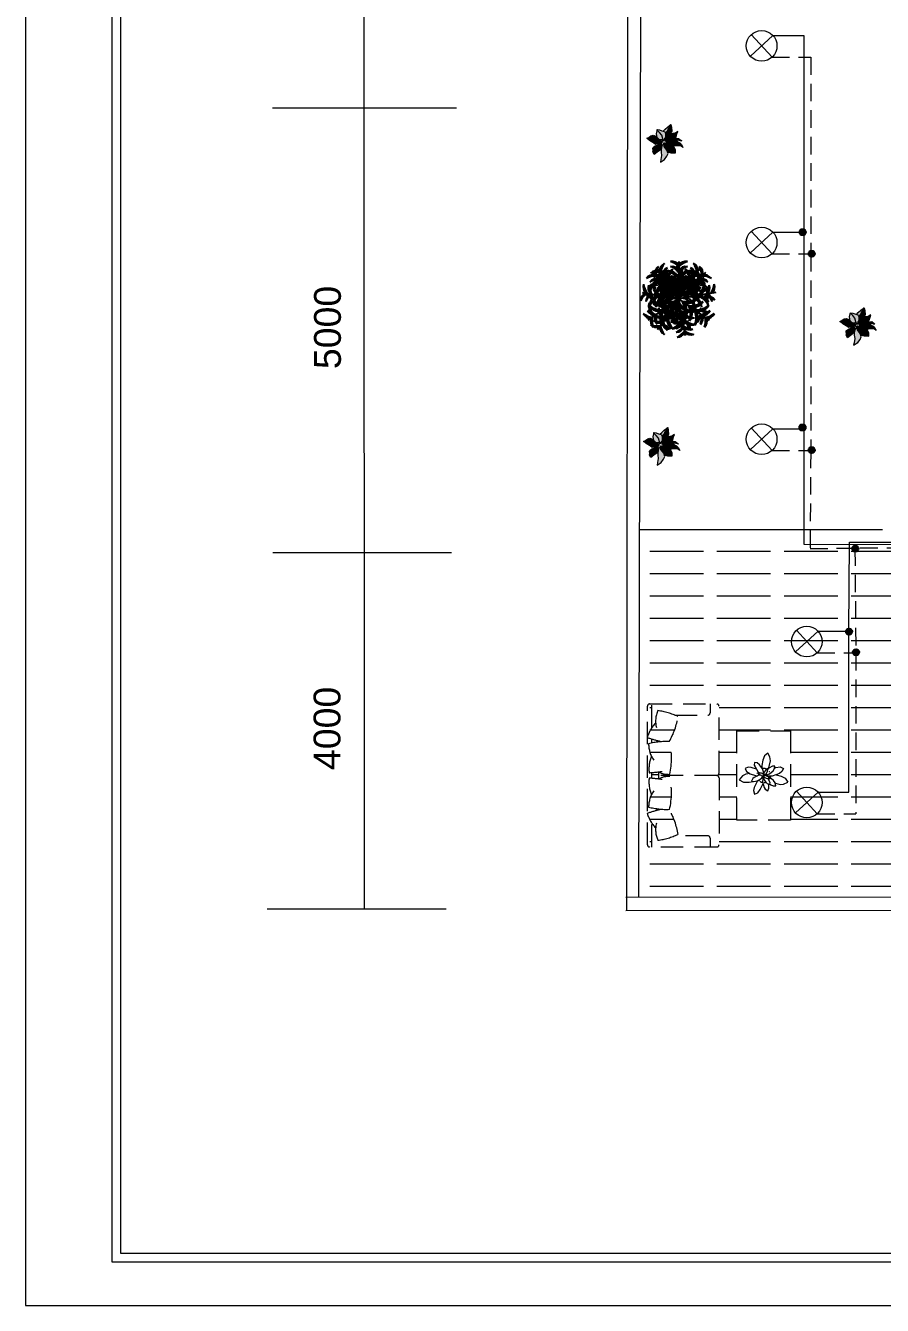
# Model space of a CAD drawing. Header units: millimetres. Extents: x -91.7 to -12.1, y -5.4 to 78.9.
# Drawn here: x -91.73 to -82.15, y -5.44 to 8.88 of the extents above; entities that cross this region are included whole.
import ezdxf

# ---------------------------------------------------------------- set-up
doc = ezdxf.new("R2010")
doc.units = ezdxf.units.MM
for name, pattern in [('CONTINUA', [0]), ('HIDDEN', [0.375, 0.25, -0.125]), ('STYLE_02', [0.295276, 0.19685, -0.098425])]:
    doc.linetypes.add(name, pattern=pattern)
doc.layers.get('0').update_dxf_attribs({"lineweight": 15})
for name, color, linetype in [('CabangF', 1, 'CONTINUA'), ('CabangN', 5, 'CONTINUA'), ('HATCHING', 7, 'Continuous'), ('Tanaman', 112, 'CONTINUA')]:
    doc.layers.add(name, color=color, linetype=linetype)
for name, color, linetype, lineweight in [('Denah', 7, 'Continuous', 13), ('Fasa', 1, 'Continuous', 9), ('Furniture', 253, 'Continuous', 13), ('Lampu', 40, 'Continuous', 13), ('netral', 5, 'STYLE_02', 9), ('Tulisan', 112, 'CONTINUA', 9)]:
    doc.layers.add(name, color=color, linetype=linetype, lineweight=lineweight)
doc.styles.get("Standard").update_dxf_attribs({"font": 'Arial.ttf'})

# ---------------------------------------------------------------- blocks, each defined once
blk = doc.blocks.new('LAMPU RUMAH')
at = {"layer": 'Lampu'}
for p, q in [((0.0528, 0.0484), (-0.0528, -0.0484)), ((0.0484, -0.0528), (-0.0484, 0.0528))]:
    blk.add_line(p, q, dxfattribs=at)
blk.add_circle((0, 0), 0.0716, dxfattribs=at)
blk = doc.blocks.new('*U51')
at = {"layer": 'Lampu', "xscale": 2.395947296300988, "yscale": 2.395947296300988, "zscale": 2.395947296300988}
blk.add_blockref('LAMPU RUMAH', (0, 0), dxfattribs=at)
blk = doc.blocks.new('*U52')
at = {"layer": 'Lampu', "color": 0, "linetype": 'ByBlock', "lineweight": -2, "transparency": 16777216}
for p in [(0, 4.4), (0, 2.2), (0, 0)]:
    blk.add_blockref('*U51', p, dxfattribs=at)
blk = doc.blocks.new('*U57')
at = {"layer": 'Lampu', "xscale": 2.395947296300988, "yscale": 2.395947296300988, "zscale": 2.395947296300988}
blk.add_blockref('LAMPU RUMAH', (0, 0), dxfattribs=at)
blk = doc.blocks.new('*U58')
at = {"layer": 'Lampu', "color": 0, "linetype": 'ByBlock', "lineweight": -2, "transparency": 16777216}
for p in [(0, 1.8), (0, 0)]:
    blk.add_blockref('*U57', p, dxfattribs=at)
blk = doc.blocks.new('*U83')
at = {"layer": 'Fasa'}
blk.add_line((-0.172, 0), (0.172, 0), dxfattribs=at)
blk = doc.blocks.new('*U84')
at = {"layer": 'Fasa', "color": 0, "linetype": 'ByBlock', "lineweight": -2, "transparency": 16777216}
for p in [(0, 1.8), (0, 0)]:
    blk.add_blockref('*U83', p, dxfattribs=at)
blk = doc.blocks.new('*U85')
at = {"layer": 'Fasa'}
blk.add_line((-0.172, 0), (0.172, 0), dxfattribs=at)
blk = doc.blocks.new('*U86')
at = {"layer": 'Fasa', "color": 0, "linetype": 'ByBlock', "lineweight": -2, "transparency": 16777216}
for p in [(0, 4.4), (0, 2.2), (0, 0)]:
    blk.add_blockref('*U85', p, dxfattribs=at)
blk = doc.blocks.new('*U99')
at = {"layer": 'netral'}
blk.add_line((-0.21635, 0), (0.21635, 0), dxfattribs=at)
blk = doc.blocks.new('*U100')
at = {"layer": 'netral', "color": 0, "linetype": 'ByBlock', "lineweight": -2, "transparency": 16777216}
for p in [(0, 1.8), (0, 0)]:
    blk.add_blockref('*U99', p, dxfattribs=at)
blk = doc.blocks.new('*U101')
at = {"layer": 'netral'}
blk.add_line((-0.21635, 0), (0.21635, 0), dxfattribs=at)
blk = doc.blocks.new('*U102')
at = {"layer": 'netral', "color": 0, "linetype": 'ByBlock', "lineweight": -2, "transparency": 16777216}
for p in [(0, 4.4), (0, 2.2), (0, 0)]:
    blk.add_blockref('*U101', p, dxfattribs=at)
blk = doc.blocks.new('CABANG NETRAL')
at = {"layer": 'HATCHING'}
h = blk.add_hatch(dxfattribs=at)
h.set_pattern_fill('ANGLE', color=5)
h.set_pattern_definition([(0, (9.248, -7.627), (0, 6.985), [5.08, -1.905]), (90, (9.248, -7.627), (-6.985, 4e-16), [5.08, -1.905])])
h.paths.add_polyline_path([(-0.0121, 0), (0.0121, 0, 1)])
h.paths.add_polyline_path([(0, 0), (-0.0121, 0, 0.414214), (0, -0.0121)])
h.paths.add_polyline_path([(0.0121, 0), (0, 0), (0, -0.0121, 0.414214)])
h = blk.add_hatch(color=5, dxfattribs=at)
h.dxf.hatch_style = 1
h.paths.add_polyline_path([(-0.0121, 0, 1), (0.0121, 0, 1)])
at = {"layer": 'CabangN'}
blk.add_circle((0, 0), 0.0121, dxfattribs=at)
blk = doc.blocks.new('CABANG FASA')
at = {"layer": 'HATCHING'}
h = blk.add_hatch(color=1, dxfattribs=at)
h.dxf.hatch_style = 1
h.paths.add_polyline_path([(0.0121, 0, 1), (-0.0121, 0, 1)])
at = {"layer": 'CabangF'}
blk.add_circle((0, 0), 0.0121, dxfattribs=at)
blk = doc.blocks.new('A$C77DE30D4')
h = blk.add_hatch(color=52)
h.set_gradient(color1=(55, 106, 17), color2=(220, 179, 46), tint=1)
h.paths.add_polyline_path([(1.15, 3.28), (0.83, 3.41), (0.54, 3.34), (0.25, 3.14), (0, 3.02), (0.44, 2.92), (0.8, 2.91), (1.19, 2.77), (1.55, 2.74), (1.98, 2.49), (1.98, 2.6), (1.8, 2.76), (1.47, 2.95)])
h.paths.add_polyline_path([(1.55, 2.74), (1.19, 2.77), (0.8, 2.91), (0.44, 2.92), (0, 3.02), (0.09, 2.95), (0.49, 2.65), (0.86, 2.43), (1.1, 2.25), (1.68, 2.3), (1.88, 2.4), (1.98, 2.49)])
h = blk.add_hatch(color=52)
h.set_gradient(color1=(55, 106, 17), color2=(220, 179, 46), tint=1)
h.paths.add_polyline_path([(1.91, 3.43), (1.62, 3.78), (1.42, 3.98), (1.34, 4.13), (1.31, 3.98), (1.23, 3.61), (1.31, 3.12), (1.47, 2.95), (1.63, 2.86), (1.91, 2.89), (2.02, 2.84), (2.03, 2.69), (1.98, 2.6), (1.98, 2.49), (1.88, 2.4), (1.82, 2.27), (1.92, 2.05), (2.16, 2.28), (2.16, 2.45), (2.27, 2.41), (2.71, 2.35), (3.12, 2.48), (2.76, 2.44), (2.45, 2.48), (2.73, 2.58), (3.12, 2.79), (3.35, 3.05), (2.78, 2.7), (2.54, 2.64), (2.35, 2.69), (2.54, 3.3), (2.26, 2.98), (2.18, 2.65), (2.03, 2.97)])
h = blk.add_hatch(color=52)
h.set_gradient(color1=(55, 106, 17), color2=(220, 179, 46), tint=1)
h.paths.add_polyline_path([(2.39, 3.62), (2.26, 3.88), (1.91, 3.99), (1.64, 4.09), (1.34, 4.13), (1.42, 3.98), (1.62, 3.78), (1.91, 3.43), (2.03, 2.97), (2.18, 2.65), (2.26, 2.98), (2.4, 3.14)])
h.paths.add_polyline_path([(2.81, 4.36), (3.09, 4.78), (2.64, 4.46), (2.33, 4.17), (2.09, 3.93), (2.26, 3.88), (2.39, 3.62), (2.64, 3.94)])
h = blk.add_hatch(color=52)
h.set_gradient(color1=(55, 106, 17), color2=(220, 179, 46), tint=1)
h.paths.add_polyline_path([(3.84, 3.58), (3.95, 3.89), (3.6, 3.67), (3.06, 3.6), (2.54, 3.3), (2.35, 2.69), (2.54, 2.64), (2.78, 2.7), (3.35, 3.05), (3.12, 2.79), (2.73, 2.58), (2.45, 2.48), (2.76, 2.44), (3.12, 2.48), (3.53, 2.8), (3.73, 3.18)])
h = blk.add_hatch(color=52)
h.set_gradient(color1=(55, 106, 17), color2=(220, 179, 46), tint=1)
h.paths.add_polyline_path([(3.16, 4.43), (3.09, 4.78), (2.81, 4.36), (2.64, 3.94), (2.39, 3.62), (2.4, 3.14), (2.54, 3.3), (3.06, 3.6), (3.14, 3.61), (3.12, 3.7), (3.21, 3.93)])
h = blk.add_hatch(color=52)
h.set_gradient(color1=(55, 106, 17), color2=(220, 179, 46), tint=1)
h.paths.add_polyline_path([(1.53, 1.96), (1.82, 2.27), (1.88, 2.4), (1.48, 2.19), (1.08, 2.05), (0.81, 1.84), (0.77, 1.71), (0.82, 1.46), (0.78, 1.28), (0.87, 1.11), (1.1, 1.47), (1.29, 1.77)])
h = blk.add_hatch(color=52)
h.set_gradient(color1=(55, 106, 17), color2=(220, 179, 46), tint=1)
h.paths.add_polyline_path([(1.92, 2.05), (1.82, 2.27), (1.53, 1.96), (1.29, 1.77), (1.1, 1.47), (0.87, 1.11), (0.96, 0.95), (1.5, 1.38), (1.83, 1.6)])
h = blk.add_hatch(color=52)
h.set_gradient(color1=(55, 106, 17), color2=(220, 179, 46), tint=1)
h.paths.add_polyline_path([(2.58, 1.5), (2.23, 1.97), (2.16, 2.28), (1.92, 2.05), (1.83, 1.6), (1.83, 1.27), (1.88, 0.83), (1.79, 0.31), (1.74, 0), (2.27, 0.33), (2.57, 0.74), (2.71, 1.08)])
h = blk.add_hatch(color=52)
h.set_gradient(color1=(55, 106, 17), color2=(220, 179, 46), tint=1)
h.paths.add_polyline_path([(3.67, 1.49), (2.92, 1.78), (2.54, 2.08), (2.27, 2.41), (2.16, 2.45), (2.16, 2.28), (2.23, 1.97), (2.58, 1.5), (2.64, 1.29), (3.08, 1.19), (3.67, 1.16)])
h = blk.add_hatch(color=52)
h.set_gradient(color1=(55, 106, 17), color2=(220, 179, 46), tint=1)
h.paths.add_polyline_path([(3.12, 2.48), (2.71, 2.35), (2.27, 2.41), (2.54, 2.08), (2.92, 1.78), (3.67, 1.49), (3.67, 1.55), (3.42, 2.07)])
h = blk.add_hatch(color=52)
h.set_gradient(color1=(55, 106, 17), color2=(220, 179, 46), tint=1)
h.paths.add_polyline_path([(3.95, 2.59), (3.83, 2.7), (3.97, 2.79), (4.28, 2.69), (4.46, 2.68), (4.38, 2.76), (4.06, 3), (3.82, 2.99), (3.53, 2.8), (3.12, 2.48), (3.42, 2.07), (3.45, 2), (3.6, 2.06), (4.01, 2.08), (4.36, 2.08), (4.62, 1.86), (4.42, 2.22), (4.23, 2.43)])
at = {"color": 0, "lineweight": 5}
for p, q in [((0.25, 3.14), (0.54, 3.34)), ((0.54, 3.34), (0.83, 3.41)), ((0.83, 3.41), (1.15, 3.28)), ((1.15, 3.28), (1.47, 2.95)), ((1.23, 3.61), (1.31, 3.98)), ((1.31, 3.12), (1.23, 3.61)), ((1.31, 3.98), (1.34, 4.13)), ((1.34, 4.13), (1.64, 4.09)), ((1.42, 3.98), (1.34, 4.13)), ((1.62, 3.78), (1.42, 3.98)), ((1.91, 3.43), (1.62, 3.78)), ((1.64, 4.09), (1.91, 3.99)), ((1.91, 3.99), (2.26, 3.88)), ((2.03, 2.97), (1.91, 3.43)), ((2.09, 3.93), (2.33, 4.17)), ((2.26, 3.88), (2.39, 3.62)), ((2.54, 3.3), (2.26, 2.98)), ((2.33, 4.17), (2.64, 4.46)), ((2.54, 3.3), (2.35, 2.69)), ((2.39, 3.62), (2.64, 3.94)), ((2.39, 3.62), (2.4, 3.14)), ((3.06, 3.6), (2.54, 3.3)), ((2.64, 4.46), (3.09, 4.78)), ((2.64, 3.94), (2.81, 4.36)), ((2.81, 4.36), (3.09, 4.78)), ((3.6, 3.67), (3.06, 3.6)), ((3.09, 4.78), (3.16, 4.43)), ((3.21, 3.93), (3.12, 3.7)), ((3.12, 3.7), (3.14, 3.61)), ((3.16, 4.43), (3.21, 3.93)), ((3.95, 3.89), (3.6, 3.67)), ((3.73, 3.18), (3.84, 3.58)), ((3.84, 3.58), (3.95, 3.89)), ((0, 3.02), (0.25, 3.14)), ((0.09, 2.95), (0, 3.02)), ((0, 3.02), (0.44, 2.92)), ((0.49, 2.65), (0.09, 2.95)), ((0.44, 2.92), (0.8, 2.91)), ((0.86, 2.43), (0.49, 2.65)), ((0.77, 1.71), (0.81, 1.84)), ((0.82, 1.46), (0.77, 1.71)), ((0.8, 2.91), (1.19, 2.77)), ((0.81, 1.84), (1.08, 2.05)), ((1.1, 2.25), (0.86, 2.43)), ((1.08, 2.05), (1.48, 2.19)), ((1.68, 2.3), (1.1, 2.25)), ((1.1, 1.47), (1.29, 1.77)), ((1.19, 2.77), (1.55, 2.74)), ((1.29, 1.77), (1.53, 1.96)), ((1.47, 2.95), (1.8, 2.76)), ((1.48, 2.19), (1.88, 2.4)), ((1.53, 1.96), (1.82, 2.27)), ((1.55, 2.74), (1.98, 2.49)), ((1.63, 2.86), (1.91, 2.89)), ((1.8, 2.76), (1.98, 2.6)), ((1.82, 2.27), (1.88, 2.4)), ((1.82, 2.27), (1.92, 2.05)), ((1.92, 2.05), (1.83, 1.6)), ((1.98, 2.49), (1.88, 2.4)), ((1.91, 2.89), (2.02, 2.84)), ((2.16, 2.28), (1.92, 2.05)), ((2.03, 2.69), (1.98, 2.6)), ((1.98, 2.49), (1.98, 2.6)), ((2.02, 2.84), (2.03, 2.69)), ((2.18, 2.65), (2.03, 2.97)), ((2.16, 2.28), (2.16, 2.45)), ((2.16, 2.45), (2.27, 2.41)), ((2.23, 1.97), (2.16, 2.28)), ((2.26, 2.98), (2.18, 2.65)), ((2.58, 1.5), (2.23, 1.97)), ((2.27, 2.41), (2.54, 2.08)), ((2.71, 2.35), (2.27, 2.41)), ((2.35, 2.69), (2.54, 2.64)), ((2.73, 2.58), (2.45, 2.48)), ((2.45, 2.48), (2.76, 2.44)), ((2.54, 2.64), (2.78, 2.7)), ((2.54, 2.08), (2.92, 1.78)), ((3.12, 2.48), (2.71, 2.35)), ((3.12, 2.79), (2.73, 2.58)), ((2.76, 2.44), (3.12, 2.48)), ((2.78, 2.7), (3.35, 3.05)), ((2.92, 1.78), (3.67, 1.49)), ((3.35, 3.05), (3.12, 2.79)), ((3.12, 2.48), (3.53, 2.8)), ((3.42, 2.07), (3.12, 2.48)), ((3.67, 1.55), (3.42, 2.07)), ((3.6, 2.06), (3.45, 2)), ((3.53, 2.8), (3.73, 3.18)), ((3.53, 2.8), (3.82, 2.99)), ((4.01, 2.08), (3.6, 2.06)), ((3.82, 2.99), (4.06, 3)), ((3.97, 2.79), (3.83, 2.7)), ((3.83, 2.7), (3.95, 2.59)), ((3.95, 2.59), (4.23, 2.43)), ((4.28, 2.69), (3.97, 2.79)), ((4.36, 2.08), (4.01, 2.08)), ((4.06, 3), (4.38, 2.76)), ((4.23, 2.43), (4.42, 2.22)), ((4.46, 2.68), (4.28, 2.69)), ((4.62, 1.86), (4.36, 2.08)), ((4.38, 2.76), (4.46, 2.68)), ((4.42, 2.22), (4.62, 1.86)), ((0.78, 1.28), (0.82, 1.46)), ((0.96, 0.95), (0.78, 1.28)), ((0.87, 1.11), (1.1, 1.47)), ((1.5, 1.38), (0.96, 0.95)), ((1.83, 1.6), (1.5, 1.38)), ((1.74, 0), (2.27, 0.33)), ((1.79, 0.31), (1.74, 0)), ((1.88, 0.83), (1.79, 0.31)), ((1.83, 1.6), (1.83, 1.27)), ((1.83, 1.27), (1.88, 0.83)), ((2.27, 0.33), (2.57, 0.74)), ((2.57, 0.74), (2.71, 1.08)), ((2.71, 1.08), (2.58, 1.5)), ((2.64, 1.29), (3.08, 1.19)), ((3.08, 1.19), (3.67, 1.16)), ((3.67, 1.16), (3.67, 1.55))]:
    blk.add_line(p, q, dxfattribs=at)
blk = doc.blocks.new('A$C5D061C3B')
at = {"color": 72}
for p in [(1.03, 5.72), (5.26, 6.09), (0.66, 1.49), (6.07, 1.49)]:
    blk.add_line(p, (3.37, 3.38), dxfattribs=at)
at = {"color": 96}
for p in [(1.48, 6.08), (5.71, 5.71), (1.48, 0.67), (6.08, 1.48)]:
    blk.add_line(p, (3.38, 3.38), dxfattribs=at)
at = {"color": 40}
for p in [(3.38, 6.68), (0.13, 3.95), (6.63, 3.95), (3.95, 0.13)]:
    blk.add_line(p, (3.38, 3.38), dxfattribs=at)
at = {"color": 96}
for centre, radius, start, end in [((1.41, 5.11), 0.762, 71.29, 134.6243), ((1.42, 4.03), 1.72, 79.0763, 108.3794), ((2.42, 5.82), 0.762, 115.3757, 178.71), ((3.44, 5.44), 1.72, 141.6206, 170.9237), ((2.68, 5.45), 0.762, 115.3757, 178.71), ((3.7, 5.07), 1.72, 141.6206, 170.9237), ((3.34, 5.09), 1.06, 119.6063, 189.7511), ((4.18, 4.87), 1.77, 139.9634, 183.6288), ((3.87, 5.83), 0.38, 94.742, 213.7475), ((4.45, 5.68), 0.826, 139.618, 183.2106), ((2.85, 4.99), 1.77, 346.3712, 30.0366), ((3.71, 5.06), 1.06, 340.2489, 50.3937), ((3.36, 5.1), 1.72, 359.0763, 28.3794), ((4.43, 5.29), 0.762, 351.29, 54.6243), ((4.74, 5.61), 0.762, 351.29, 54.6243), ((3.68, 5.42), 1.72, 359.0763, 28.3794), ((1.12, 4.31), 0.38, 94.742, 213.7475), ((1.7, 4.16), 0.826, 139.618, 183.2106), ((1.78, 3.99), 1.06, 60.2489, 130.3937), ((1.7, 3.14), 1.77, 66.3712, 110.0366), ((1.67, 4.74), 0.762, 71.29, 134.6243), ((1.68, 3.66), 1.72, 79.0763, 108.3794), ((2.12, 3.5), 1.06, 60.2489, 130.3937), ((3.69, 4.6), 1.06, 119.6063, 189.7511), ((4.52, 4.38), 1.77, 139.9634, 183.6288), ((4.04, 4.21), 1.03, 111.3654, 211.5741), ((4.7, 4.01), 1.56, 131.8122, 193.3335), ((2.19, 4.23), 1.56, 336.6665, 38.1878), ((2.87, 4.32), 1.03, 318.4259, 58.6346), ((3.28, 4.63), 1.06, 340.2489, 50.3937), ((2.42, 4.56), 1.77, 346.3712, 30.0366), ((4.99, 2.85), 1.77, 59.9634, 103.6288), ((5.06, 3.71), 1.06, 39.6063, 109.7511), ((5.1, 3.36), 1.72, 61.6206, 90.9237), ((5.29, 4.43), 0.762, 35.3757, 98.71), ((5.42, 3.68), 1.72, 61.6206, 90.9237), ((5.61, 4.74), 0.762, 35.3757, 98.71), ((2.19, 0.02), 3.57, 70.4772, 111.6585), ((1.45, 3.13), 0.376, 122.0577, 257.8533), ((1.59, 3.67), 0.38, 94.742, 213.7475), ((1.75, 3.13), 0.529, 140.1845, 223.654), ((2.16, 3.52), 0.826, 139.618, 183.2106), ((2.05, 2.64), 1.77, 66.3712, 110.0366), ((2.01, 3.07), 0.506, 93.8744, 233.9763), ((2.36, 3.05), 1.03, 38.4259, 138.6346), ((2.33, 2.35), 1.56, 56.6665, 118.1878), ((2.49, 2.93), 0.825, 128.7536, 199.097), ((2.39, 3.75), 0.574, 99.9865, 199.4034), ((3.6, 3.31), 1.65, 142.5759, 170.8942), ((2.9, 2.8), 0.855, 116.4477, 194.3672), ((4.74, 1.78), 2.79, 140.4007, 163.139), ((2.84, 3.74), 0.372, 69.2257, 210.1279), ((3.11, 3.59), 0.515, 105.4398, 183.6694), ((4.23, 2.19), 1.56, 51.8122, 113.3335), ((4.32, 2.87), 1.03, 31.3654, 131.5741), ((4.01, 4.7), 1.56, 256.6665, 318.1878), ((4.21, 4.04), 1.03, 238.4259, 338.6346), ((4.56, 2.42), 1.77, 59.9634, 103.6288), ((4.63, 3.28), 1.06, 39.6063, 109.7511), ((5.74, 1.77), 1.72, 61.6206, 90.9237), ((5.93, 2.84), 0.762, 35.3757, 98.71), ((1.07, 2.75), 0.376, 122.0577, 257.8533), ((1.37, 2.75), 0.529, 140.1845, 223.654), ((2.05, 4.11), 1.77, 249.9634, 293.6288), ((2.12, 3.25), 1.06, 229.6063, 299.7511), ((2.33, 4.4), 1.56, 241.8122, 303.3335), ((2.36, 3.71), 1.03, 221.3654, 321.5741), ((3.69, 2.16), 1.06, 170.2489, 240.3937), ((4.52, 2.38), 1.77, 176.3712, 220.0366), ((4.04, 2.54), 1.03, 148.4259, 248.6346), ((4.7, 2.74), 1.56, 166.6665, 228.1878), ((2.35, 2.33), 1.56, 331.8122, 33.3335), ((3.05, 2.36), 1.03, 311.3654, 51.5741), ((4.38, 4.52), 1.77, 266.3712, 310.0366), ((2.64, 2.05), 1.77, 339.9634, 23.6288), ((3.5, 2.12), 1.06, 319.6063, 29.7511), ((4.6, 3.69), 1.06, 260.2489, 330.3937), ((4.87, 4.18), 1.77, 266.3712, 310.0366), ((3.14, 1.7), 1.77, 339.9634, 23.6288), ((3.99, 1.78), 1.06, 319.6063, 29.7511), ((5.09, 3.34), 1.06, 260.2489, 330.3937), ((5.07, 3.7), 1.72, 279.0763, 308.3794), ((5.45, 2.68), 0.762, 271.29, 334.6243), ((1.7, 3.62), 1.77, 249.9634, 293.6288), ((1.78, 2.76), 1.06, 229.6063, 299.7511), ((1.67, 2.01), 0.762, 225.3757, 288.71), ((1.68, 3.1), 1.72, 251.6206, 280.9237), ((2.68, 1.31), 0.762, 181.29, 244.6243), ((3.7, 1.68), 1.72, 189.0763, 218.3794), ((3.34, 1.66), 1.06, 170.2489, 240.3937), ((4.18, 1.89), 1.77, 176.3712, 220.0366), ((4.79, 1.38), 0.762, 181.29, 244.6243), ((5.81, 1.75), 1.72, 189.0763, 218.3794), ((3.66, 1.68), 1.72, 341.6206, 10.9237), ((4.74, 1.67), 0.762, 315.3757, 18.71), ((5.44, 3.44), 1.72, 279.0763, 308.3794), ((5.82, 2.42), 0.762, 271.29, 334.6243), ((1.42, 2.73), 1.72, 251.6206, 280.9237), ((1.41, 1.64), 0.762, 225.3757, 288.71), ((2.42, 0.94), 0.762, 181.29, 244.6243), ((3.44, 1.31), 1.72, 189.0763, 218.3794), ((3.68, 0.11), 0.826, 86.7894, 130.382), ((3.53, 0.69), 0.38, 56.2525, 175.258)]:
    blk.add_arc(centre, radius, start, end, dxfattribs=at)
at = {"color": 72}
for centre, radius, start, end in [((2, 5.62), 0.762, 125.3757, 188.71), ((3.07, 5.42), 1.72, 151.6206, 180.9237), ((2.32, 5.3), 0.762, 125.3757, 188.71), ((3.39, 5.1), 1.72, 151.6206, 180.9237), ((3.03, 5.06), 1.06, 129.6063, 199.7511), ((3.89, 4.99), 1.77, 149.9634, 193.6288), ((3.9, 5.94), 0.762, 125.3757, 188.71), ((4.97, 5.74), 1.72, 151.6206, 180.9237), ((3.4, 5.09), 1.06, 350.2489, 60.3937), ((2.57, 4.87), 1.77, 356.3712, 40.0366), ((4.06, 5.45), 0.762, 1.29, 64.6243), ((3.05, 5.07), 1.72, 9.0763, 38.3794), ((3.3, 5.44), 1.72, 9.0763, 38.3794), ((4.32, 5.82), 0.762, 1.29, 64.6243), ((1.13, 4.75), 0.762, 81.29, 144.6243), ((1.32, 3.68), 1.72, 89.0763, 118.3794), ((1.45, 4.43), 0.762, 81.29, 144.6243), ((1.64, 3.36), 1.72, 89.0763, 118.3794), ((1.68, 3.71), 1.06, 70.2489, 140.3937), ((1.76, 2.85), 1.77, 76.3712, 120.0366), ((3.46, 4.64), 1.06, 129.6063, 199.7511), ((4.32, 4.56), 1.77, 149.9634, 193.6288), ((3.87, 4.32), 1.03, 121.3654, 221.5741), ((4.56, 4.24), 1.56, 141.8122, 203.3335), ((2.71, 4.22), 1.03, 328.4259, 68.6346), ((2.04, 4.02), 1.56, 346.6665, 48.1878), ((2.22, 4.38), 1.77, 356.3712, 40.0366), ((3.05, 4.6), 1.06, 350.2489, 60.3937), ((4.62, 3.51), 1.06, 49.6063, 119.7511), ((5.04, 3.14), 1.77, 69.9634, 113.6288), ((4.96, 4), 1.06, 49.6063, 119.7511), ((5.07, 3.66), 1.72, 71.6206, 100.9237), ((5.07, 4.75), 0.762, 45.3757, 108.71), ((0.91, 3.88), 0.38, 184.742, 303.7475), ((1.06, 4.45), 0.826, 229.618, 273.2106), ((2.11, 3.29), 1.06, 70.2489, 140.3937), ((2.18, 2.43), 1.77, 76.3712, 120.0366), ((2.43, 2.88), 1.03, 48.4259, 148.6346), ((2.51, 2.19), 1.56, 66.6665, 128.1878), ((2.73, 4.7), 1.56, 221.8122, 283.3335), ((2.53, 4.04), 1.03, 201.3654, 301.5741), ((4.41, 2.36), 1.56, 61.8122, 123.3335), ((4.38, 3.05), 1.03, 41.3654, 141.5741), ((4, 4.7), 1.56, 256.6665, 318.1878), ((4.2, 4.04), 1.03, 238.4259, 338.6346), ((4.7, 2.65), 1.77, 69.9634, 113.6288), ((4.99, 5.81), 1.72, 279.0763, 308.3794), ((5.36, 4.79), 0.762, 271.29, 334.6243), ((6.05, 3.53), 0.38, 146.2525, 265.258), ((6.63, 3.68), 0.826, 176.7894, 220.382), ((1.67, 3.7), 1.72, 231.6206, 260.9237), ((1.3, 2.68), 0.762, 205.3757, 268.71), ((1.87, 4.18), 1.77, 229.9634, 273.6288), ((1.65, 3.35), 1.06, 209.6063, 279.7511), ((2.14, 3.69), 1.06, 209.6063, 279.7511), ((2.37, 4.53), 1.77, 229.9634, 273.6288), ((2.75, 1.78), 1.06, 150.2489, 220.3937), ((3.61, 1.71), 1.77, 156.3712, 200.0366), ((3.24, 2.13), 1.06, 150.2489, 220.3937), ((4.1, 2.05), 1.77, 156.3712, 200.0366), ((3.43, 3.6), 1.65, 232.5759, 260.8942), ((2.99, 2.39), 0.574, 189.9865, 289.4034), ((3, 2.84), 0.372, 159.2257, 300.1279), ((3.15, 3.11), 0.515, 195.4398, 273.6694), ((3.7, 2.37), 1.03, 128.4259, 228.6346), ((4.39, 2.33), 1.56, 146.6665, 208.1878), ((6.73, 2.19), 3.57, 160.4772, 201.6585), ((3.94, 2.91), 0.855, 206.4477, 284.3672), ((4.96, 4.75), 2.79, 230.4007, 253.139), ((2.34, 2.33), 1.56, 331.8122, 33.3335), ((3.03, 2.37), 1.03, 311.3654, 51.5741), ((4.36, 4.53), 1.77, 266.3712, 310.0366), ((2.63, 2.05), 1.77, 339.9634, 23.6288), ((3.49, 2.13), 1.06, 319.6063, 29.7511), ((4.59, 3.69), 1.06, 260.2489, 330.3937), ((4.86, 4.18), 1.77, 266.3712, 310.0366), ((3.12, 1.71), 1.77, 339.9634, 23.6288), ((3.98, 1.78), 1.06, 319.6063, 29.7511), ((5.08, 3.35), 1.06, 260.2489, 330.3937), ((5.06, 3.7), 1.72, 279.0763, 308.3794), ((5.43, 2.68), 0.762, 271.29, 334.6243), ((0.93, 2.42), 0.762, 205.3757, 268.71), ((1.3, 3.44), 1.72, 231.6206, 260.9237), ((1.63, 1.42), 0.762, 161.29, 224.6243), ((2.72, 1.42), 1.72, 169.0763, 198.3794), ((2, 1.68), 0.762, 161.29, 224.6243), ((3.09, 1.68), 1.72, 169.0763, 198.3794), ((3.23, 2.17), 0.826, 229.618, 273.2106), ((3.08, 1.59), 0.38, 184.742, 303.7475), ((3.81, 2.49), 0.825, 218.7536, 289.097), ((3.67, 2.01), 0.506, 183.8744, 323.9763), ((3.62, 1.75), 0.529, 230.1845, 313.654), ((3.61, 1.45), 0.376, 212.0577, 347.8533), ((3.64, 1.68), 1.72, 341.6206, 10.9237), ((4.73, 1.68), 0.762, 315.3757, 18.71), ((4.01, 1.42), 1.72, 341.6206, 10.9237), ((5.1, 1.42), 0.762, 315.3757, 18.71), ((5.43, 3.44), 1.72, 279.0763, 308.3794), ((5.8, 2.42), 0.762, 271.29, 334.6243), ((2.43, 1.12), 0.38, 184.742, 303.7475), ((2.58, 1.7), 0.826, 229.618, 273.2106), ((4, 1.37), 0.529, 230.1845, 313.654), ((3.99, 1.07), 0.376, 212.0577, 347.8533)]:
    blk.add_arc(centre, radius, start, end, dxfattribs=at)
at = {"color": 40}
for centre, radius, start, end in [((1.99, 5.46), 0.38, 139.742, 258.7475), ((2.51, 5.76), 0.826, 184.618, 228.2106), ((1.87, 4.14), 1.77, 31.3712, 75.0366), ((2.42, 4.8), 1.06, 25.2489, 95.3937), ((2.76, 5.92), 0.762, 36.29, 99.6243), ((2.14, 5.03), 1.72, 44.0763, 73.3794), ((2.76, 5.47), 0.762, 36.29, 99.6243), ((2.14, 4.58), 1.72, 44.0763, 73.3794), ((3.99, 5.92), 0.762, 80.3757, 143.71), ((4.61, 5.03), 1.72, 106.6206, 135.9237), ((3.99, 5.47), 0.762, 80.3757, 143.71), ((4.61, 4.58), 1.72, 106.6206, 135.9237), ((4.33, 4.8), 1.06, 84.6063, 154.7511), ((4.89, 4.14), 1.77, 104.9634, 148.6288), ((0.98, 4.42), 0.762, 160.3757, 223.71), ((1.96, 4.88), 1.72, 186.6206, 215.9237), ((1.42, 4.35), 0.762, 160.3757, 223.71), ((2.41, 4.8), 1.72, 186.6206, 215.9237), ((2.14, 4.56), 1.06, 164.6063, 234.7511), ((2.89, 5), 1.77, 184.9634, 228.6288), ((2.73, 4.46), 1.06, 164.6063, 234.7511), ((3.48, 4.89), 1.77, 184.9634, 228.6288), ((2.36, 3.69), 1.03, 3.4259, 103.6346), ((1.93, 3.14), 1.56, 21.6665, 83.1878), ((3.25, 4.43), 1.03, 156.3654, 256.5741), ((3.86, 4.76), 1.56, 176.8122, 238.3335), ((2.42, 4.2), 1.06, 25.2489, 95.3937), ((1.87, 3.54), 1.77, 31.3712, 75.0366), ((4.4, 3.69), 1.03, 76.3654, 176.5741), ((4.89, 3.54), 1.77, 104.9634, 148.6288), ((4.33, 4.2), 1.06, 84.6063, 154.7511), ((4.82, 3.14), 1.56, 96.8122, 158.3335), ((2.89, 4.76), 1.56, 301.6665, 3.1878), ((3.5, 4.43), 1.03, 283.4259, 23.6346), ((3.27, 4.89), 1.77, 311.3712, 355.0366), ((4.02, 4.46), 1.06, 305.2489, 15.3937), ((5.56, 4.81), 0.762, 80.3757, 143.71), ((6.18, 3.91), 1.72, 106.6206, 135.9237), ((3.87, 5), 1.77, 311.3712, 355.0366), ((4.61, 4.56), 1.06, 305.2489, 15.3937), ((4.35, 4.8), 1.72, 324.0763, 353.3794), ((5.34, 4.35), 0.762, 316.29, 19.6243), ((4.79, 4.88), 1.72, 324.0763, 353.3794), ((5.78, 4.42), 0.762, 316.29, 19.6243), ((0.76, 3.21), 0.762, 116.29, 179.6243), ((1.53, 2.45), 1.72, 124.0763, 153.3794), ((1.21, 3.14), 0.762, 116.29, 179.6243), ((1.98, 2.37), 1.72, 124.0763, 153.3794), ((1.81, 2.68), 1.06, 105.2489, 175.3937), ((2.36, 2.02), 1.77, 111.3712, 155.0366), ((2.4, 2.58), 1.06, 105.2489, 175.3937), ((2.95, 1.92), 1.77, 111.3712, 155.0366), ((2.9, 2.43), 1.03, 83.4259, 183.6346), ((3.36, 1.91), 1.56, 101.6665, 163.1878), ((2.74, 3.25), 0.372, 114.2257, 255.1279), ((3.04, 3.34), 0.515, 150.4398, 228.6694), ((3.4, 1.91), 1.56, 16.8122, 78.3335), ((3.86, 2.43), 1.03, 356.3654, 96.5741), ((3.8, 1.92), 1.77, 24.9634, 68.6288), ((4.35, 2.58), 1.06, 4.6063, 74.7511), ((4.39, 2.02), 1.77, 24.9634, 68.6288), ((4.94, 2.68), 1.06, 4.6063, 74.7511), ((4.78, 2.37), 1.72, 26.6206, 55.9237), ((5.55, 3.14), 0.762, 0.3757, 63.71), ((1.12, 2.44), 0.38, 139.742, 258.7475), ((1.64, 2.74), 0.826, 184.618, 228.2106), ((1.91, 2.32), 0.38, 139.742, 258.7475), ((2.42, 2.62), 0.826, 184.618, 228.2106), ((4.91, 0.16), 3.57, 115.4772, 156.6585), ((2.41, 2.94), 0.574, 144.9865, 244.4034), ((3.58, 3.49), 1.65, 187.5759, 215.8942), ((2.62, 2.19), 0.506, 138.8744, 278.9763), ((3.06, 2.43), 0.825, 173.7536, 244.097), ((1.91, 3.36), 1.56, 286.8122, 348.3335), ((2.43, 2.9), 1.03, 266.3654, 6.5741), ((3.45, 2.63), 0.855, 161.4477, 239.3672), ((1.92, 2.95), 1.77, 294.9634, 338.6288), ((5.47, 3.21), 2.79, 185.4007, 208.139), ((4.43, 3.25), 1.03, 193.4259, 293.6346), ((4.76, 3.86), 1.56, 211.6665, 273.1878), ((4.89, 3.48), 1.77, 221.3712, 265.0366), ((6.24, 3.95), 1.72, 234.0763, 263.3794), ((5.79, 2.96), 0.762, 226.29, 289.6243), ((2.19, 1.84), 0.376, 167.0577, 302.8533), ((2.19, 1.3), 0.376, 167.0577, 302.8533), ((2.4, 2.05), 0.529, 185.1845, 268.654), ((2.4, 1.51), 0.529, 185.1845, 268.654), ((2.58, 2.4), 1.06, 274.6063, 344.7511), ((2.02, 2.36), 1.77, 294.9634, 338.6288), ((2.68, 1.81), 1.06, 274.6063, 344.7511), ((4.46, 2.73), 1.06, 215.2489, 285.3937), ((5, 2.89), 1.77, 221.3712, 265.0366), ((4.56, 2.14), 1.06, 215.2489, 285.3937), ((5.38, 1.58), 0.38, 101.2525, 220.258), ((5.9, 1.28), 0.826, 131.7894, 175.382), ((2.37, 1.98), 1.72, 296.6206, 325.9237), ((3.14, 1.21), 0.762, 270.3757, 333.71), ((2.45, 1.53), 1.72, 296.6206, 325.9237), ((3.21, 0.76), 0.762, 270.3757, 333.71), ((4.8, 2.41), 1.72, 234.0763, 263.3794), ((4.35, 1.42), 0.762, 226.29, 289.6243), ((4.88, 1.96), 1.72, 234.0763, 263.3794), ((4.42, 0.98), 0.762, 226.29, 289.6243)]:
    blk.add_arc(centre, radius, start, end, dxfattribs=at)

msp = doc.modelspace()

# ---------------------------------------------------------------- hatches: boundary and pattern name
at = {"layer": 'Denah'}
h = msp.add_hatch(dxfattribs=at)
h.set_pattern_fill('ACAD_ISO02W100', color=253, scale=0.05)
h.paths.add_polyline_path([(-81.008, 1.999, 0.381077), (-80.121, 2.879), (-80.14, 2.879), (-80.158, 2.868), (-80.158, 2.859), (-80.151, 2.827), (-80.197, 2.827), (-80.191, 2.859), (-80.191, 2.868), (-80.21, 2.877), (-81.025, 2.862), (-81.026, 2.902), (-81.004, 2.903), (-81.003, 3.004), (-82.149, 3.004), (-82.149, 3.24), (-84.868, 3.24), (-84.878, -0.871), (-81.021, -0.868)])
h.paths.add_polyline_path([(-83.177, 0.989), (-83.177, -0.011), (-83.777, -0.011), (-83.777, 0.989)], flags=16)
h.paths.add_polyline_path([(-83.255, 0.569), (-83.275, 0.532), (-83.3, 0.512), (-83.339, 0.498), (-83.281, 0.48), (-83.237, 0.459), (-83.207, 0.415), (-83.257, 0.391), (-83.294, 0.39), (-83.346, 0.404), (-83.341, 0.375), (-83.373, 0.374), (-83.396, 0.384), (-83.412, 0.397), (-83.413, 0.39), (-83.425, 0.393), (-83.421, 0.377), (-83.418, 0.346), (-83.432, 0.318), (-83.46, 0.336), (-83.472, 0.356), (-83.483, 0.398), (-83.515, 0.331), (-83.541, 0.295), (-83.579, 0.279), (-83.591, 0.32), (-83.585, 0.355), (-83.548, 0.43), (-83.587, 0.42), (-83.596, 0.422), (-83.639, 0.414), (-83.703, 0.414), (-83.75, 0.442), (-83.715, 0.484), (-83.676, 0.504), (-83.631, 0.512), (-83.668, 0.533), (-83.686, 0.566), (-83.651, 0.581), (-83.617, 0.58), (-83.558, 0.559), (-83.573, 0.585), (-83.582, 0.606), (-83.579, 0.635), (-83.55, 0.629), (-83.524, 0.61), (-83.497, 0.569), (-83.499, 0.599), (-83.487, 0.659), (-83.469, 0.708), (-83.431, 0.74), (-83.408, 0.698), (-83.402, 0.654), (-83.419, 0.572), (-83.378, 0.594), (-83.353, 0.593), (-83.355, 0.571), (-83.34, 0.577), (-83.294, 0.585)], flags=0)
h.paths.add_polyline_path([(-83.464, 0.489), (-83.466, 0.491), (-83.469, 0.49)], flags=0)
h.paths.add_polyline_path([(-83.479, 0.477), (-83.48, 0.479), (-83.481, 0.476)], flags=0)
h.paths.add_polyline_path([(-83.48, 0.5), (-83.478, 0.498), (-83.478, 0.502)], flags=0)
h.paths.add_polyline_path([(-83.43, 0.551), (-83.433, 0.537), (-83.447, 0.512), (-83.46, 0.499), (-83.476, 0.491), (-83.476, 0.51), (-83.472, 0.525), (-83.462, 0.543), (-83.447, 0.561), (-83.432, 0.567), (-83.43, 0.551)], flags=0)
h.paths.add_polyline_path([(-83.399, 0.481, -0.063373), (-83.404, 0.462), (-83.408, 0.466), (-83.439, 0.48), (-83.441, 0.481), (-83.427, 0.473), (-83.412, 0.461), (-83.435, 0.457), (-83.436, 0.458), (-83.432, 0.457), (-83.412, 0.461), (-83.427, 0.473), (-83.445, 0.483), (-83.426, 0.48)], flags=0)
h.paths.add_polyline_path([(-83.478, 0.49), (-83.491, 0.483), (-83.507, 0.491), (-83.51, 0.491), (-83.538, 0.488), (-83.555, 0.48, -0.019616), (-83.556, 0.486), (-83.544, 0.485), (-83.538, 0.488), (-83.508, 0.492), (-83.524, 0.5), (-83.539, 0.512), (-83.522, 0.516), (-83.522, 0.516), (-83.503, 0.516), (-83.483, 0.507)], flags=0)
h.paths.add_polyline_path([(-84.679, 0.096, -0.02917), (-84.661, 0.115, -0.031995), (-84.764, 0.134, -0.115875), (-84.733, 0.273, -0.125321), (-84.759, 0.459, -0.005056), (-84.727, 0.457), (-84.727, 0.522, -0.005056), (-84.759, 0.52, -0.125321), (-84.733, 0.705, -0.115875), (-84.764, 0.844, -0.01154), (-84.727, 0.853), (-84.727, 0.896, -0.008382), (-84.777, 0.912), (-84.777, 0.066, -0.016407)], flags=16)
h.paths.add_polyline_path([(-83.977, 0.514, -0.414214), (-84.002, 0.489, -0.414214), (-83.977, 0.464), (-83.977, -0.286, -0.414214), (-84.002, -0.311), (-84.727, -0.311), (-84.727, -0.045, 0.043997), (-84.685, -0.096, 0.115875), (-84.661, -0.237, 0.071956), (-84.436, -0.171, 0.09379), (-84.532, 0.106, 0.118853), (-84.528, 0.476, 0.144174), (-84.652, 0.45), (-84.652, 0.528, 0.144174), (-84.528, 0.503, 0.118853), (-84.532, 0.873, 0.09379), (-84.436, 1.15, 0.071956), (-84.661, 1.215, 0.115875), (-84.685, 1.075, 0.043997), (-84.727, 1.024), (-84.727, 1.289), (-84.002, 1.289, -0.41347), (-83.977, 1.264)], flags=16)

# ---------------------------------------------------------------- linework, layer by layer
for p, q in [((-91.732, 23.332), (-91.732, -5.439)), ((-90.763, -4.955), (-90.763, 22.848)), ((-90.667, -4.858), (-90.667, 22.751)), ((-87.941, -0.999), (-87.951, 17.971)), ((-88.97, 7.957), (-86.913, 7.957)), ((-88.968, 2.984), (-86.967, 2.984)), ((-89.029, -1.001), (-87.028, -1.001)), ((-57.676, -4.858), (-90.667, -4.858)), ((-51.53, -4.955), (-90.763, -4.955)), ((-91.732, -5.439), (-51.045, -5.439)), ((-91.732, -5.439), (-51.045, -5.439))]:
    msp.add_line(p, q)
for p, q in [((-84.988, 17.985), (-85.013, -1.019)), ((-84.853, 9.824), (-84.878, -0.871)), ((-84.867, 3.24), (-82.15, 3.24)), ((-85.019, -0.871), (-81.021, -0.868)), ((-85.019, -1.021), (-65.998, -1.007))]:
    msp.add_line(p, q, dxfattribs=at)
at = {"layer": 'Fasa'}
for p, q in [((-83.03, 8.767), (-83.03, 4.367)), ((-83.03, 4.367), (-83.029, 3.075)), ((-83.029, 3.075), (-79.393, 3.07)), ((-82.525, 2.103), (-82.518, 3.098)), ((-82.518, 3.098), (-79.076, 3.096)), ((-82.525, 0.303), (-82.525, 2.103))]:
    msp.add_line(p, q, dxfattribs=at)
at = {"layer": 'Furniture', "linetype": 'HIDDEN'}
for p, q in [((-84.752, 1.289), (-84.002, 1.289)), ((-84.727, 1.024), (-84.727, 1.289)), ((-84.077, 1.289), (-84.077, 1.189)), ((-84.777, -0.286), (-84.777, 1.264)), ((-84.47, 1.164), (-84.102, 1.164)), ((-83.977, 0.514), (-83.977, 1.264)), ((-84.777, 0.854), (-84.777, 0.895)), ((-84.727, 0.853), (-84.727, 0.896)), ((-83.431, 0.74), (-83.469, 0.708)), ((-83.408, 0.698), (-83.431, 0.74)), ((-83.651, 0.581), (-83.686, 0.566)), ((-83.617, 0.58), (-83.651, 0.581)), ((-83.558, 0.559), (-83.617, 0.58)), ((-83.579, 0.635), (-83.582, 0.606)), ((-83.582, 0.606), (-83.573, 0.585)), ((-83.55, 0.629), (-83.579, 0.635)), ((-83.573, 0.585), (-83.543, 0.534)), ((-83.524, 0.61), (-83.55, 0.629)), ((-83.492, 0.563), (-83.524, 0.61)), ((-83.487, 0.659), (-83.499, 0.599)), ((-83.499, 0.599), (-83.497, 0.569)), ((-83.469, 0.708), (-83.487, 0.659)), ((-83.43, 0.551), (-83.418, 0.576)), ((-83.378, 0.594), (-83.42, 0.571)), ((-83.418, 0.576), (-83.402, 0.654)), ((-83.402, 0.654), (-83.408, 0.698)), ((-83.353, 0.593), (-83.378, 0.594)), ((-83.356, 0.567), (-83.353, 0.593)), ((-83.355, 0.571), (-83.34, 0.577)), ((-83.34, 0.577), (-83.294, 0.585)), ((-83.294, 0.585), (-83.255, 0.569)), ((-84.727, 0.457), (-84.727, 0.522)), ((-84.652, 0.528), (-84.652, 0.45)), ((-84.002, 0.489), (-84.652, 0.489)), ((-83.977, 0.464), (-83.977, -0.286)), ((-83.715, 0.484), (-83.75, 0.442)), ((-83.75, 0.442), (-83.703, 0.414)), ((-83.676, 0.504), (-83.715, 0.484)), ((-83.686, 0.566), (-83.668, 0.533)), ((-83.631, 0.512), (-83.676, 0.504)), ((-83.668, 0.533), (-83.627, 0.509)), ((-83.627, 0.509), (-83.568, 0.488)), ((-83.599, 0.454), (-83.612, 0.427)), ((-83.584, 0.468), (-83.599, 0.454)), ((-83.548, 0.431), (-83.585, 0.355)), ((-83.538, 0.488), (-83.584, 0.468)), ((-83.568, 0.488), (-83.544, 0.485)), ((-83.551, 0.429), (-83.522, 0.444)), ((-83.543, 0.534), (-83.522, 0.516)), ((-83.52, 0.516), (-83.539, 0.512)), ((-83.539, 0.512), (-83.524, 0.5)), ((-83.51, 0.491), (-83.538, 0.488)), ((-83.524, 0.5), (-83.497, 0.486)), ((-83.522, 0.444), (-83.497, 0.464)), ((-83.503, 0.516), (-83.52, 0.516)), ((-83.507, 0.491), (-83.51, 0.491)), ((-83.487, 0.509), (-83.503, 0.516)), ((-83.497, 0.486), (-83.485, 0.486)), ((-83.497, 0.464), (-83.484, 0.482)), ((-83.481, 0.53), (-83.492, 0.563)), ((-83.488, 0.45), (-83.489, 0.419)), ((-83.481, 0.476), (-83.488, 0.45)), ((-83.481, 0.501), (-83.487, 0.509)), ((-83.485, 0.486), (-83.48, 0.489)), ((-83.481, 0.481), (-83.485, 0.481)), ((-83.484, 0.482), (-83.484, 0.486)), ((-83.478, 0.502), (-83.481, 0.53)), ((-83.481, 0.499), (-83.478, 0.502)), ((-83.479, 0.493), (-83.481, 0.501)), ((-83.479, 0.477), (-83.481, 0.481)), ((-83.475, 0.48), (-83.481, 0.476)), ((-83.48, 0.489), (-83.479, 0.49)), ((-83.479, 0.49), (-83.479, 0.493)), ((-83.475, 0.461), (-83.477, 0.479)), ((-83.472, 0.525), (-83.476, 0.51)), ((-83.476, 0.51), (-83.476, 0.495)), ((-83.476, 0.495), (-83.475, 0.494)), ((-83.475, 0.488), (-83.476, 0.483)), ((-83.476, 0.483), (-83.473, 0.475)), ((-83.475, 0.494), (-83.472, 0.493)), ((-83.469, 0.49), (-83.475, 0.488)), ((-83.469, 0.44), (-83.475, 0.461)), ((-83.473, 0.475), (-83.466, 0.466)), ((-83.462, 0.543), (-83.472, 0.525)), ((-83.472, 0.493), (-83.46, 0.499)), ((-83.471, 0.494), (-83.467, 0.491)), ((-83.453, 0.487), (-83.469, 0.49)), ((-83.447, 0.407), (-83.469, 0.44)), ((-83.467, 0.491), (-83.441, 0.496)), ((-83.466, 0.466), (-83.45, 0.458)), ((-83.447, 0.561), (-83.462, 0.543)), ((-83.46, 0.499), (-83.447, 0.512)), ((-83.427, 0.473), (-83.453, 0.487)), ((-83.45, 0.458), (-83.432, 0.457)), ((-83.432, 0.567), (-83.447, 0.561)), ((-83.447, 0.512), (-83.433, 0.537)), ((-83.426, 0.48), (-83.445, 0.483)), ((-83.441, 0.496), (-83.412, 0.509)), ((-83.439, 0.48), (-83.441, 0.481)), ((-83.408, 0.466), (-83.439, 0.48)), ((-83.436, 0.458), (-83.421, 0.436)), ((-83.433, 0.537), (-83.43, 0.551)), ((-83.43, 0.551), (-83.432, 0.567)), ((-83.432, 0.457), (-83.412, 0.461)), ((-83.412, 0.461), (-83.427, 0.473)), ((-83.383, 0.483), (-83.426, 0.48)), ((-83.421, 0.436), (-83.41, 0.41)), ((-83.412, 0.509), (-83.37, 0.543)), ((-83.368, 0.432), (-83.408, 0.466)), ((-83.3, 0.512), (-83.383, 0.483)), ((-83.37, 0.543), (-83.356, 0.567)), ((-83.347, 0.408), (-83.368, 0.432)), ((-83.339, 0.498), (-83.281, 0.48)), ((-83.275, 0.532), (-83.3, 0.512)), ((-83.281, 0.48), (-83.237, 0.459)), ((-83.255, 0.569), (-83.275, 0.532)), ((-83.237, 0.459), (-83.207, 0.415)), ((-83.703, 0.414), (-83.639, 0.414)), ((-83.639, 0.414), (-83.596, 0.422)), ((-83.612, 0.427), (-83.587, 0.42)), ((-83.585, 0.355), (-83.591, 0.32)), ((-83.591, 0.32), (-83.579, 0.279)), ((-83.587, 0.42), (-83.551, 0.429)), ((-83.579, 0.279), (-83.541, 0.295)), ((-83.541, 0.295), (-83.515, 0.331)), ((-83.515, 0.331), (-83.483, 0.398)), ((-83.489, 0.419), (-83.472, 0.356)), ((-83.472, 0.356), (-83.46, 0.336)), ((-83.46, 0.336), (-83.432, 0.318)), ((-83.435, 0.396), (-83.447, 0.407)), ((-83.413, 0.39), (-83.435, 0.396)), ((-83.432, 0.318), (-83.418, 0.346)), ((-83.421, 0.377), (-83.425, 0.393)), ((-83.418, 0.346), (-83.421, 0.377)), ((-83.41, 0.41), (-83.413, 0.39)), ((-83.412, 0.397), (-83.396, 0.384)), ((-83.396, 0.384), (-83.373, 0.374)), ((-83.373, 0.374), (-83.341, 0.375)), ((-83.341, 0.375), (-83.347, 0.408)), ((-83.346, 0.404), (-83.294, 0.39)), ((-83.294, 0.39), (-83.257, 0.391)), ((-83.257, 0.391), (-83.207, 0.415)), ((-84.727, -0.311), (-84.727, -0.045)), ((-84.102, -0.186), (-84.47, -0.186)), ((-84.077, -0.211), (-84.077, -0.311)), ((-84.002, -0.311), (-84.752, -0.311))]:
    msp.add_line(p, q, dxfattribs=at)
msp.add_lwpolyline([(-83.777, 0.989), (-83.177, 0.989), (-83.177, -0.011), (-83.777, -0.011)], close=True, dxfattribs=at)
for centre, radius, start, end in [((-84.752, 1.264), 0.025, 90, 180), ((-84.002, 1.264), 0.025, 360, 90), ((-84.375, 1.095), 0.311, 157.203, 193.1599), ((-84.775, 0.405), 0.818, 65.5233, 81.9861), ((-85.216, 1.264), 0.789, 329.8905, 351.6474), ((-84.102, 1.189), 0.025, 270, 360), ((-84.414, 0.809), 0.38, 135.5093, 164.0818), ((-84.274, 2.396), 1.566, 251.185, 256.5713), ((-84.563, 0.051), 0.818, 87.7683, 104.2311), ((-84.505, 1.025), 0.225, 219.2051, 225.8884), ((-85.297, 0.679), 0.789, 347.0794, 13.8924), ((-84.453, 0.841), 0.311, 179.448, 215.4049), ((-84.381, 0.562), 0.38, 157.7543, 186.3268), ((-84.381, 0.417), 0.38, 173.6732, 202.2457), ((-84.853, 2.083), 1.566, 273.43, 278.8163), ((-84.853, -1.104), 1.566, 81.1837, 86.57), ((-84.547, 0.727), 0.225, 241.4501, 274.9222), ((-84.547, 0.252), 0.225, 85.0778, 118.5499), ((-85.297, 0.299), 0.789, 346.1076, 12.9206), ((-84.002, 0.514), 0.025, 270, 360), ((-84.002, 0.464), 0.025, 0, 90), ((-83.477, 0.489), 0.0784, 182.2247, 186.7198), ((-83.477, 0.489), 0.0784, 159.0483, 163.5434), ((-83.477, 0.489), 0.0784, 221.9325, 233.3673), ((-83.477, 0.489), 0.0784, 66.9484, 102.9942), ((-83.477, 0.489), 0.0784, 316.4453, 326.2082), ((-83.477, 0.489), 0.0784, 31.0555, 35.5506), ((-83.477, 0.489), 0.0784, 332.8184, 354.2867), ((-84.453, 0.137), 0.311, 144.5951, 180.552), ((-83.477, 0.489), 0.0784, 239.608, 267.4539), ((-83.477, 0.489), 0.0784, 275.075, 288.54), ((-84.274, -1.417), 1.566, 103.4287, 108.815), ((-84.414, 0.17), 0.38, 195.9182, 224.4907), ((-84.563, 0.928), 0.818, 255.7689, 272.2317), ((-84.505, -0.046), 0.225, 134.1116, 140.7949), ((-85.216, -0.286), 0.789, 8.3526, 30.1095), ((-84.375, -0.116), 0.311, 166.8401, 202.797), ((-84.752, -0.286), 0.025, 180, 270), ((-84.775, 0.574), 0.818, 278.0139, 294.4767), ((-84.102, -0.211), 0.025, 360, 90), ((-84.002, -0.286), 0.025, 270, 360)]:
    msp.add_arc(centre, radius, start, end, dxfattribs=at)
at = {"layer": 'netral'}
for p, q in [((-82.951, 8.525), (-82.951, 6.325)), ((-82.951, 6.325), (-82.951, 4.125)), ((-82.951, 4.125), (-82.958, 3.029)), ((-82.958, 3.029), (-82.458, 3.032)), ((-78.638, 3.034), (-82.458, 3.032)), ((-82.458, 3.032), (-82.446, 1.86)), ((-82.446, 1.86), (-82.446, 0.06))]:
    msp.add_line(p, q, dxfattribs=at)

# ---------------------------------------------------------------- block references
at = {"layer": 'CabangF', "xscale": 2.862521027072044, "yscale": 2.862521027072044, "zscale": 2.862521027072044}
for p in [(-83.04, 6.567), (-83.043, 4.382), (-82.522, 2.099)]:
    msp.add_blockref('CABANG FASA', p, dxfattribs=at)
at = {"layer": 'CabangN', "lineweight": 5, "xscale": 2.862521027071816, "yscale": 2.862521027071816, "zscale": 2.862521027071816}
for p in [(-82.94, 6.325), (-82.94, 4.129), (-82.451, 3.028), (-82.444, 1.868)]:
    msp.add_blockref('CABANG NETRAL', p, dxfattribs=at)
at = {"layer": 'Fasa'}
for name, p in [('*U86', (-83.202, 4.367)), ('*U84', (-82.696, 0.303))]:
    msp.add_blockref(name, p, dxfattribs=at)
at = {"layer": 'Lampu'}
for name, p in [('*U52', (-83.5, 4.251)), ('*U58', (-82.995, 0.187))]:
    msp.add_blockref(name, p, dxfattribs=at)
at = {"layer": 'netral'}
for name, p in [('*U102', (-83.168, 4.125)), ('*U100', (-82.662, 0.06))]:
    msp.add_blockref(name, p, dxfattribs=at)
at = {"layer": 'Tanaman'}
for name, p, xscale, yscale, zscale in [('A$C77DE30D4', (-84.785, 7.352), 0.0876952223504006, 0.0876952223504006, 0.0876952223504006), ('A$C5D061C3B', (-84.853, 5.392), 0.1267295973510891, 0.1267295973510891, 0.1267295973510891), ('A$C77DE30D4', (-82.624, 5.303), 0.0876952223504006, 0.0876952223504006, 0.0876952223504006), ('A$C77DE30D4', (-84.822, 3.962), 0.0876952223504006, 0.0876952223504006, 0.0876952223504006)]:
    msp.add_blockref(name, p, dxfattribs=dict(at, xscale=xscale, yscale=yscale, zscale=zscale))

# ---------------------------------------------------------------- texts
at = {"layer": 'Tulisan', "char_height": 0.3, "attachment_point": 1, "rotation": 90}
for s, insert in [('5000', (-88.506, 5.035)), ('4000', (-88.511, 0.55))]:
    msp.add_mtext_dynamic_manual_height_columns(s, width=9.01989, gutter_width=12.5, heights=[0], dxfattribs=dict(at, insert=insert))

doc.saveas('drawing.dxf')
